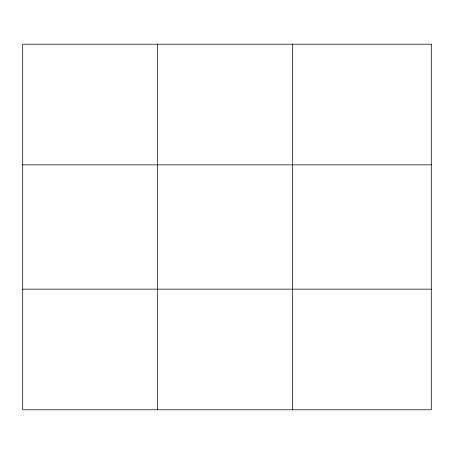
<?xml version="1.0" encoding="UTF-8"?>
<svg xmlns="http://www.w3.org/2000/svg" width="454" height="454" viewBox="0 0 454 454"><rect width="100%" height="100%" fill="white"/><g stroke="black" fill="none" stroke-linecap="round" stroke-linejoin="round"><path stroke-width="0.68" d="M157.538 409.797L157.538 44.203M292.376 409.797L292.376 44.203M22.7 164.847L431.3 164.847M22.7 289.153L431.3 289.153M431.3 44.203L431.3 409.797L22.7 409.797L22.7 44.203L431.3 44.203"/></g></svg>
